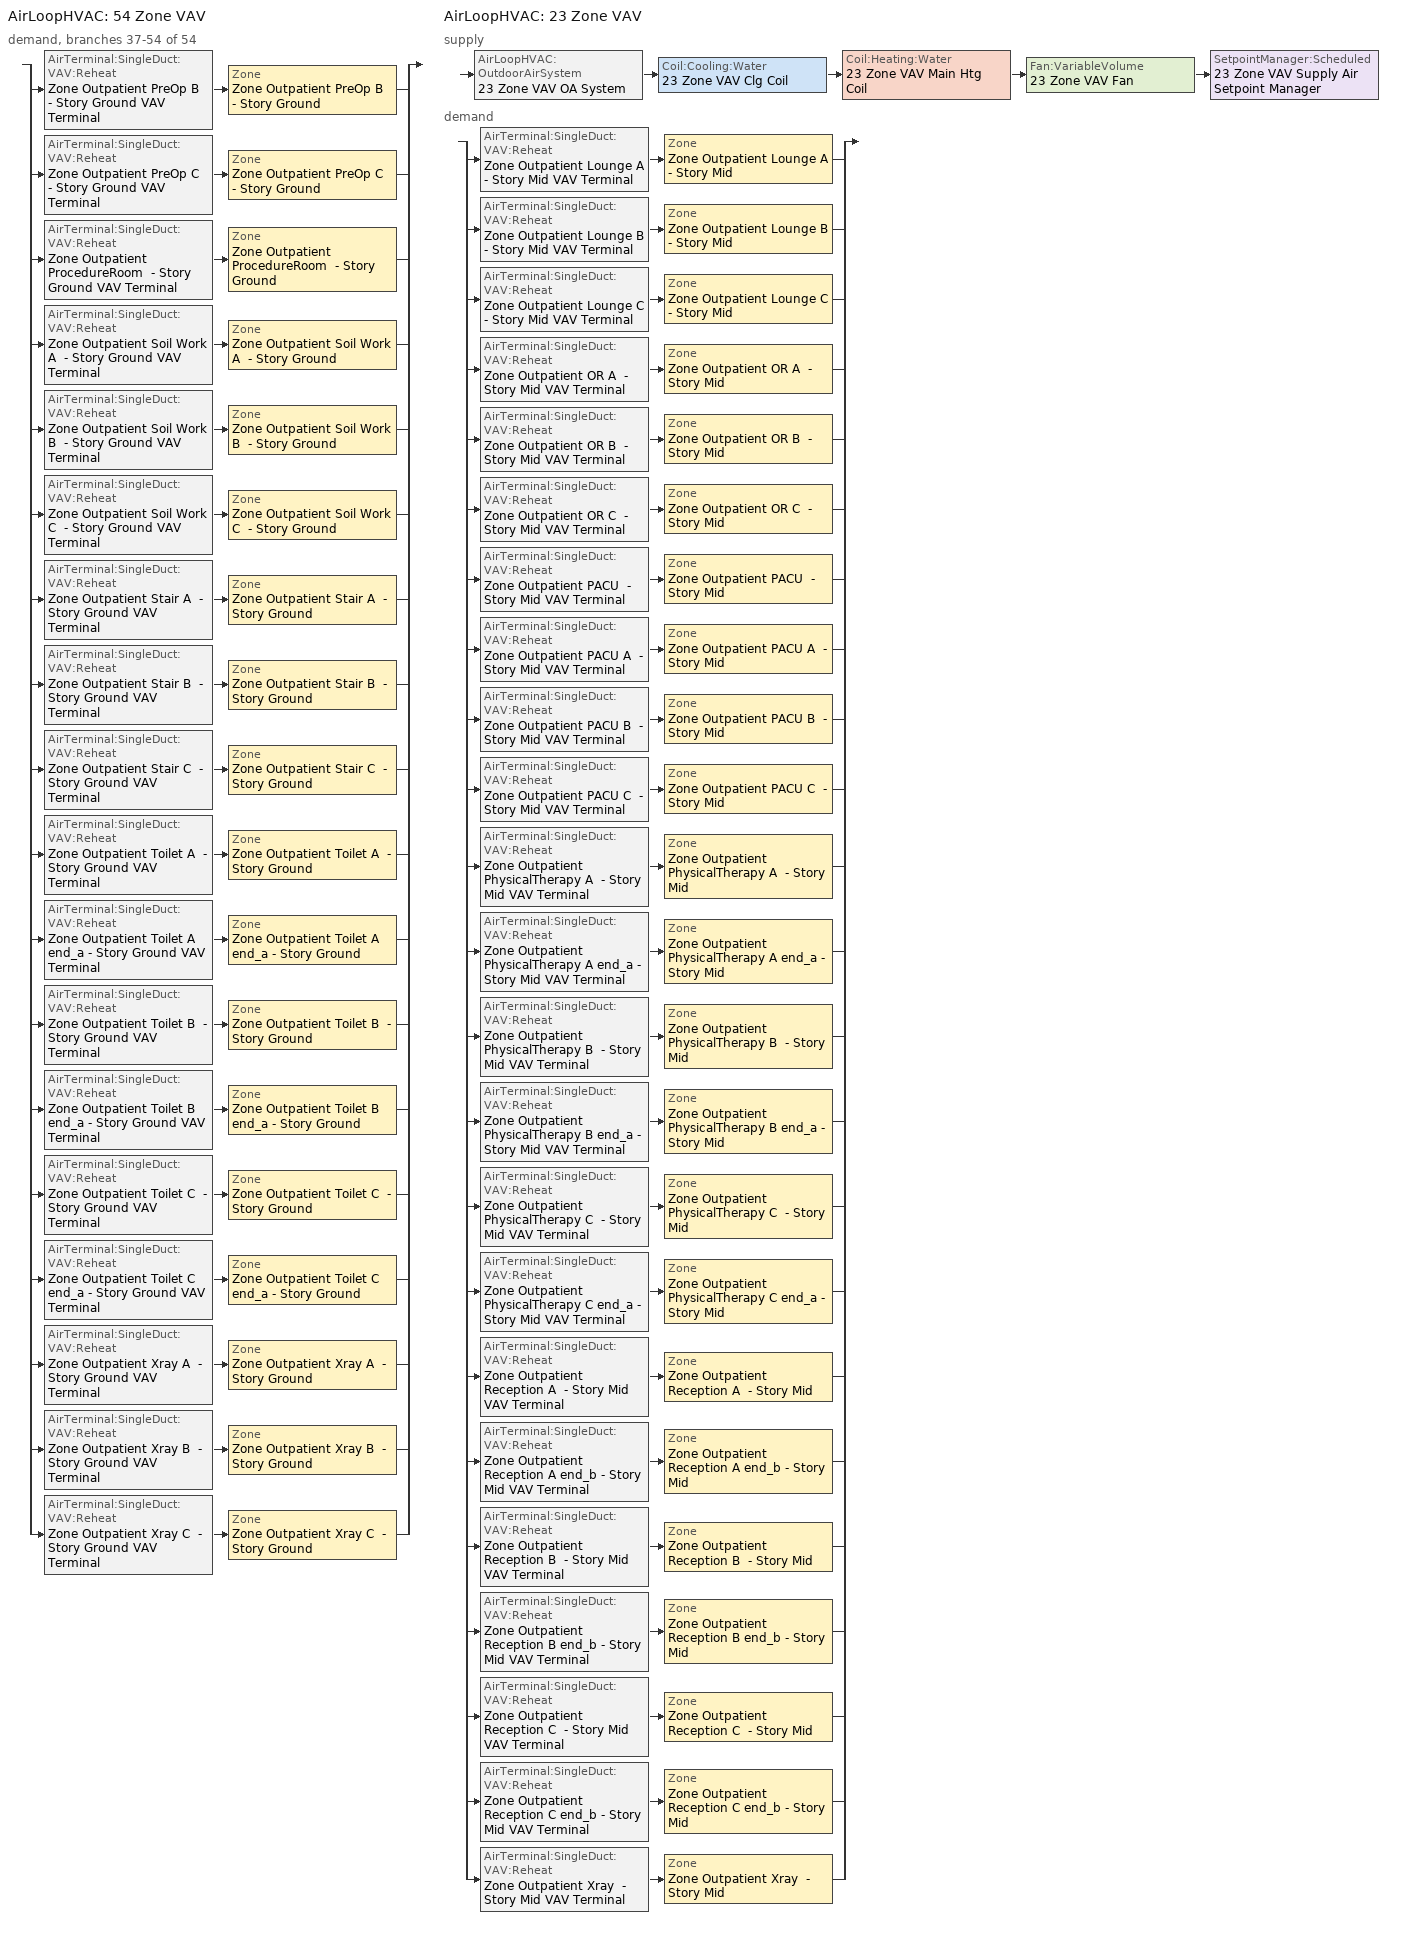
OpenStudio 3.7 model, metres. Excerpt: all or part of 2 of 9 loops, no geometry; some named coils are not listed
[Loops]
AirLoopHVAC '54 Zone VAV'
 demand, branches 37-54 of 54: split
  | AirTerminal:SingleDuct:VAV:Reheat 'Zone Outpatient PreOp B  - Story Ground VAV Terminal' > Zone 'Zone Outpatient PreOp B  - Story Ground'
  | AirTerminal:SingleDuct:VAV:Reheat 'Zone Outpatient PreOp C  - Story Ground VAV Terminal' > Zone 'Zone Outpatient PreOp C  - Story Ground'
  | AirTerminal:SingleDuct:VAV:Reheat 'Zone Outpatient ProcedureRoom  - Story Ground VAV Terminal' > Zone 'Zone Outpatient ProcedureRoom  - Story Ground'
  | AirTerminal:SingleDuct:VAV:Reheat 'Zone Outpatient Soil Work A  - Story Ground VAV Terminal' > Zone 'Zone Outpatient Soil Work A  - Story Ground'
  | AirTerminal:SingleDuct:VAV:Reheat 'Zone Outpatient Soil Work B  - Story Ground VAV Terminal' > Zone 'Zone Outpatient Soil Work B  - Story Ground'
  | AirTerminal:SingleDuct:VAV:Reheat 'Zone Outpatient Soil Work C  - Story Ground VAV Terminal' > Zone 'Zone Outpatient Soil Work C  - Story Ground'
  | AirTerminal:SingleDuct:VAV:Reheat 'Zone Outpatient Stair A  - Story Ground VAV Terminal' > Zone 'Zone Outpatient Stair A  - Story Ground'
  | AirTerminal:SingleDuct:VAV:Reheat 'Zone Outpatient Stair B  - Story Ground VAV Terminal' > Zone 'Zone Outpatient Stair B  - Story Ground'
  | AirTerminal:SingleDuct:VAV:Reheat 'Zone Outpatient Stair C  - Story Ground VAV Terminal' > Zone 'Zone Outpatient Stair C  - Story Ground'
  | AirTerminal:SingleDuct:VAV:Reheat 'Zone Outpatient Toilet A  - Story Ground VAV Terminal' > Zone 'Zone Outpatient Toilet A  - Story Ground'
  | AirTerminal:SingleDuct:VAV:Reheat 'Zone Outpatient Toilet A end_a - Story Ground VAV Terminal' > Zone 'Zone Outpatient Toilet A end_a - Story Ground'
  | AirTerminal:SingleDuct:VAV:Reheat 'Zone Outpatient Toilet B  - Story Ground VAV Terminal' > Zone 'Zone Outpatient Toilet B  - Story Ground'
  | AirTerminal:SingleDuct:VAV:Reheat 'Zone Outpatient Toilet B end_a - Story Ground VAV Terminal' > Zone 'Zone Outpatient Toilet B end_a - Story Ground'
  | AirTerminal:SingleDuct:VAV:Reheat 'Zone Outpatient Toilet C  - Story Ground VAV Terminal' > Zone 'Zone Outpatient Toilet C  - Story Ground'
  | AirTerminal:SingleDuct:VAV:Reheat 'Zone Outpatient Toilet C end_a - Story Ground VAV Terminal' > Zone 'Zone Outpatient Toilet C end_a - Story Ground'
  | AirTerminal:SingleDuct:VAV:Reheat 'Zone Outpatient Xray A  - Story Ground VAV Terminal' > Zone 'Zone Outpatient Xray A  - Story Ground'
  | AirTerminal:SingleDuct:VAV:Reheat 'Zone Outpatient Xray B  - Story Ground VAV Terminal' > Zone 'Zone Outpatient Xray B  - Story Ground'
  | AirTerminal:SingleDuct:VAV:Reheat 'Zone Outpatient Xray C  - Story Ground VAV Terminal' > Zone 'Zone Outpatient Xray C  - Story Ground'
AirLoopHVAC '23 Zone VAV'
 supply: AirLoopHVAC:OutdoorAirSystem '23 Zone VAV OA System' > Coil:Cooling:Water '23 Zone VAV Clg Coil' > Coil:Heating:Water '23 Zone VAV Main Htg Coil' > Fan:VariableVolume '23 Zone VAV Fan' > SetpointManager:Scheduled '23 Zone VAV Supply Air Setpoint Manager'
 demand: split
  | AirTerminal:SingleDuct:VAV:Reheat 'Zone Outpatient Lounge A  - Story Mid VAV Terminal' > Zone 'Zone Outpatient Lounge A  - Story Mid'
  | AirTerminal:SingleDuct:VAV:Reheat 'Zone Outpatient Lounge B  - Story Mid VAV Terminal' > Zone 'Zone Outpatient Lounge B  - Story Mid'
  | AirTerminal:SingleDuct:VAV:Reheat 'Zone Outpatient Lounge C  - Story Mid VAV Terminal' > Zone 'Zone Outpatient Lounge C  - Story Mid'
  | AirTerminal:SingleDuct:VAV:Reheat 'Zone Outpatient OR A  - Story Mid VAV Terminal' > Zone 'Zone Outpatient OR A  - Story Mid'
  | AirTerminal:SingleDuct:VAV:Reheat 'Zone Outpatient OR B  - Story Mid VAV Terminal' > Zone 'Zone Outpatient OR B  - Story Mid'
  | AirTerminal:SingleDuct:VAV:Reheat 'Zone Outpatient OR C  - Story Mid VAV Terminal' > Zone 'Zone Outpatient OR C  - Story Mid'
  | AirTerminal:SingleDuct:VAV:Reheat 'Zone Outpatient PACU  - Story Mid VAV Terminal' > Zone 'Zone Outpatient PACU  - Story Mid'
  | AirTerminal:SingleDuct:VAV:Reheat 'Zone Outpatient PACU A  - Story Mid VAV Terminal' > Zone 'Zone Outpatient PACU A  - Story Mid'
  | AirTerminal:SingleDuct:VAV:Reheat 'Zone Outpatient PACU B  - Story Mid VAV Terminal' > Zone 'Zone Outpatient PACU B  - Story Mid'
  | AirTerminal:SingleDuct:VAV:Reheat 'Zone Outpatient PACU C  - Story Mid VAV Terminal' > Zone 'Zone Outpatient PACU C  - Story Mid'
  | AirTerminal:SingleDuct:VAV:Reheat 'Zone Outpatient PhysicalTherapy A  - Story Mid VAV Terminal' > Zone 'Zone Outpatient PhysicalTherapy A  - Story Mid'
  | AirTerminal:SingleDuct:VAV:Reheat 'Zone Outpatient PhysicalTherapy A end_a - Story Mid VAV Terminal' > Zone 'Zone Outpatient PhysicalTherapy A end_a - Story Mid'
  | AirTerminal:SingleDuct:VAV:Reheat 'Zone Outpatient PhysicalTherapy B  - Story Mid VAV Terminal' > Zone 'Zone Outpatient PhysicalTherapy B  - Story Mid'
  | AirTerminal:SingleDuct:VAV:Reheat 'Zone Outpatient PhysicalTherapy B end_a - Story Mid VAV Terminal' > Zone 'Zone Outpatient PhysicalTherapy B end_a - Story Mid'
  | AirTerminal:SingleDuct:VAV:Reheat 'Zone Outpatient PhysicalTherapy C  - Story Mid VAV Terminal' > Zone 'Zone Outpatient PhysicalTherapy C  - Story Mid'
  | AirTerminal:SingleDuct:VAV:Reheat 'Zone Outpatient PhysicalTherapy C end_a - Story Mid VAV Terminal' > Zone 'Zone Outpatient PhysicalTherapy C end_a - Story Mid'
  | AirTerminal:SingleDuct:VAV:Reheat 'Zone Outpatient Reception A  - Story Mid VAV Terminal' > Zone 'Zone Outpatient Reception A  - Story Mid'
  | AirTerminal:SingleDuct:VAV:Reheat 'Zone Outpatient Reception A end_b - Story Mid VAV Terminal' > Zone 'Zone Outpatient Reception A end_b - Story Mid'
  | AirTerminal:SingleDuct:VAV:Reheat 'Zone Outpatient Reception B  - Story Mid VAV Terminal' > Zone 'Zone Outpatient Reception B  - Story Mid'
  | AirTerminal:SingleDuct:VAV:Reheat 'Zone Outpatient Reception B end_b - Story Mid VAV Terminal' > Zone 'Zone Outpatient Reception B end_b - Story Mid'
  | AirTerminal:SingleDuct:VAV:Reheat 'Zone Outpatient Reception C  - Story Mid VAV Terminal' > Zone 'Zone Outpatient Reception C  - Story Mid'
  | AirTerminal:SingleDuct:VAV:Reheat 'Zone Outpatient Reception C end_b - Story Mid VAV Terminal' > Zone 'Zone Outpatient Reception C end_b - Story Mid'
  | AirTerminal:SingleDuct:VAV:Reheat 'Zone Outpatient Xray  - Story Mid VAV Terminal' > Zone 'Zone Outpatient Xray  - Story Mid'
[SizingPeriod:DesignDay] Daily Dry-Bulb Temperature Range {deltaC}=0; Barometric Pressure {Pa}=100893; Wind Direction {deg}=300; Sky Clearness=0; Rain Indicator=No; Snow Indicator=No; Day of Month=21; Month=1; Day Type=WinterDesignDay; Daylight Saving Time Indicator=No; Humidity Condition Type=Wetbulb; Dry-Bulb Temperature Range Modifier Type=DefaultMultipliers; Solar Model Indicator=ASHRAEClearSky
Name | Maximum Dry-Bulb Temperature {C} | Wind Speed {m/s} | Wetbulb or DewPoint at Maximum Dry-Bulb {C}
Northeast Philadelph Ann Htg 99% Condns DB 1 | -8.4 | 4.6 | -8.4
Northeast Philadelph Ann Htg 99.6% Condns DB 1 | -10.9 | 4.6 | -10.9
Northeast Philadelph Ann Htg Wind 99% Condns WS=>MCDB 1 | 0.8 | 10.5 | 0.8
[Sizing:Zone] Zone Cooling Design Supply Air Temperature Input Method=SupplyAirTemperature; Zone Cooling Design Supply Air Temperature {C}=12.7778; Zone Cooling Design Supply Air Temperature Difference {deltaC}=11.11; Zone Heating Design Supply Air Temperature Input Method=SupplyAirTemperature; Zone Heating Design Supply Air Temperature {C}=40; Zone Heating Design Supply Air Temperature Difference {deltaC}=11.11; Zone Cooling Design Supply Air Humidity Ratio {kg-H2O/kg-air}=0.0085; Zone Heating Design Supply Air Humidity Ratio {kg-H2O/kg-air}=0.008; Cooling Design Air Flow Method=DesignDayWithLimit; Heating Design Air Flow Method=DesignDay; Account for Dedicated Outdoor Air System=No; Dedicated Outdoor Air System Control Strategy=NeutralSupplyAir; Dedicated Outdoor Air Low Setpoint Temperature for Design {C}=autosize; Dedicated Outdoor Air High Setpoint Temperature for Design {C}=autosize; Zone Load Sizing Method=Sensible Load Only No Latent Load; Zone Latent Cooling Design Supply Air Humidity Ratio Input Method=HumidityRatioDifference; Zone Cooling Design Supply Air Humidity Ratio Difference {kgWater/kgDryAir}=0.005; Zone Latent Heating Design Supply Air Humidity Ratio Input Method=HumidityRatioDifference; Zone Humidification Design Supply Air Humidity Ratio Difference {kgWater/kgDryAir}=0.005
Zone Outpatient Toilet A end_a - Story Ground; Zone Outpatient Toilet B end_a - Story Ground; Zone Outpatient Toilet C end_a - Story Ground; Zone Outpatient Toilet A  - Story Ground; Zone Outpatient Toilet B  - Story Ground; Zone Outpatient Toilet C  - Story Ground; Zone Outpatient Xray A  - Story Ground; Zone Outpatient Xray B  - Story Ground; Zone Outpatient Xray C  - Story Ground; Zone Outpatient Soil Work A  - Story Ground; Zone Outpatient Soil Work B  - Story Ground; Zone Outpatient Soil Work C  - Story Ground; Zone Outpatient PreOp B  - Story Ground; Zone Outpatient PreOp C  - Story Ground; Zone Outpatient Stair A  - Story Ground; Zone Outpatient Stair B  - Story Ground; Zone Outpatient Stair C  - Story Ground; Zone Outpatient PhysicalTherapy A end_a - Story Mid; Zone Outpatient PhysicalTherapy B end_a - Story Mid; Zone Outpatient PhysicalTherapy C end_a - Story Mid; Zone Outpatient PhysicalTherapy A  - Story Mid; Zone Outpatient PhysicalTherapy B  - Story Mid; Zone Outpatient PhysicalTherapy C  - Story Mid; Zone Outpatient PACU A  - Story Mid; Zone Outpatient PACU B  - Story Mid; Zone Outpatient PACU C  - Story Mid; Zone Outpatient Lounge A  - Story Mid; Zone Outpatient Lounge B  - Story Mid; Zone Outpatient Lounge C  - Story Mid; Zone Outpatient OR A  - Story Mid; Zone Outpatient OR B  - Story Mid; Zone Outpatient OR C  - Story Mid; Zone Outpatient Reception A  - Story Mid; Zone Outpatient Reception B  - Story Mid; Zone Outpatient Reception C  - Story Mid; Zone Outpatient Reception A end_b - Story Mid; Zone Outpatient Reception B end_b - Story Mid; Zone Outpatient Reception C end_b - Story Mid; Zone Outpatient ProcedureRoom  - Story Ground; Zone Outpatient Xray  - Story Mid; Zone Outpatient PACU  - Story Mid
[Zone equipment]
Zone Outpatient Toilet A end_a - Story Ground: Zone Outpatient Toilet A end_a - Story Ground Exhaust Fan, Zone Outpatient Toilet A end_a - Story Ground VAV Terminal
Zone Outpatient Toilet B end_a - Story Ground: Zone Outpatient Toilet B end_a - Story Ground Exhaust Fan, Zone Outpatient Toilet B end_a - Story Ground VAV Terminal
Zone Outpatient Toilet C end_a - Story Ground: Zone Outpatient Toilet C end_a - Story Ground Exhaust Fan, Zone Outpatient Toilet C end_a - Story Ground VAV Terminal
Zone Outpatient Toilet A  - Story Ground: Zone Outpatient Toilet A  - Story Ground Exhaust Fan, Zone Outpatient Toilet A  - Story Ground VAV Terminal
Zone Outpatient Toilet B  - Story Ground: Zone Outpatient Toilet B  - Story Ground Exhaust Fan, Zone Outpatient Toilet B  - Story Ground VAV Terminal
Zone Outpatient Toilet C  - Story Ground: Zone Outpatient Toilet C  - Story Ground Exhaust Fan, Zone Outpatient Toilet C  - Story Ground VAV Terminal
Zone Outpatient Xray A  - Story Ground: Zone Outpatient Xray A  - Story Ground VAV Terminal
Zone Outpatient Xray B  - Story Ground: Zone Outpatient Xray B  - Story Ground VAV Terminal
Zone Outpatient Xray C  - Story Ground: Zone Outpatient Xray C  - Story Ground VAV Terminal
Zone Outpatient Soil Work A  - Story Ground: Zone Outpatient Soil Work A  - Story Ground Exhaust Fan, Zone Outpatient Soil Work A  - Story Ground VAV Terminal
Zone Outpatient Soil Work B  - Story Ground: Zone Outpatient Soil Work B  - Story Ground Exhaust Fan, Zone Outpatient Soil Work B  - Story Ground VAV Terminal
Zone Outpatient Soil Work C  - Story Ground: Zone Outpatient Soil Work C  - Story Ground Exhaust Fan, Zone Outpatient Soil Work C  - Story Ground VAV Terminal
Zone Outpatient PreOp B  - Story Ground: Zone Outpatient PreOp B  - Story Ground VAV Terminal
Zone Outpatient PreOp C  - Story Ground: Zone Outpatient PreOp C  - Story Ground VAV Terminal
Zone Outpatient Stair A  - Story Ground: Zone Outpatient Stair A  - Story Ground VAV Terminal
Zone Outpatient Stair B  - Story Ground: Zone Outpatient Stair B  - Story Ground VAV Terminal
Zone Outpatient Stair C  - Story Ground: Zone Outpatient Stair C  - Story Ground VAV Terminal
Zone Outpatient PhysicalTherapy A end_a - Story Mid: Zone Outpatient PhysicalTherapy A end_a - Story Mid VAV Terminal
Zone Outpatient PhysicalTherapy B end_a - Story Mid: Zone Outpatient PhysicalTherapy B end_a - Story Mid VAV Terminal
Zone Outpatient PhysicalTherapy C end_a - Story Mid: Zone Outpatient PhysicalTherapy C end_a - Story Mid VAV Terminal
Zone Outpatient PhysicalTherapy A  - Story Mid: Zone Outpatient PhysicalTherapy A  - Story Mid VAV Terminal
Zone Outpatient PhysicalTherapy B  - Story Mid: Zone Outpatient PhysicalTherapy B  - Story Mid VAV Terminal
Zone Outpatient PhysicalTherapy C  - Story Mid: Zone Outpatient PhysicalTherapy C  - Story Mid VAV Terminal
Zone Outpatient PACU A  - Story Mid: Zone Outpatient PACU A  - Story Mid VAV Terminal
Zone Outpatient PACU B  - Story Mid: Zone Outpatient PACU B  - Story Mid VAV Terminal
Zone Outpatient PACU C  - Story Mid: Zone Outpatient PACU C  - Story Mid VAV Terminal
Zone Outpatient Lounge A  - Story Mid: Zone Outpatient Lounge A  - Story Mid VAV Terminal
Zone Outpatient Lounge B  - Story Mid: Zone Outpatient Lounge B  - Story Mid VAV Terminal
Zone Outpatient Lounge C  - Story Mid: Zone Outpatient Lounge C  - Story Mid VAV Terminal
Zone Outpatient OR A  - Story Mid: Zone Outpatient OR A  - Story Mid VAV Terminal
Zone Outpatient OR B  - Story Mid: Zone Outpatient OR B  - Story Mid VAV Terminal
Zone Outpatient OR C  - Story Mid: Zone Outpatient OR C  - Story Mid VAV Terminal
Zone Outpatient Reception A  - Story Mid: Zone Outpatient Reception A  - Story Mid VAV Terminal
Zone Outpatient Reception B  - Story Mid: Zone Outpatient Reception B  - Story Mid VAV Terminal
Zone Outpatient Reception C  - Story Mid: Zone Outpatient Reception C  - Story Mid VAV Terminal
Zone Outpatient Reception A end_b - Story Mid: Zone Outpatient Reception A end_b - Story Mid VAV Terminal
Zone Outpatient Reception B end_b - Story Mid: Zone Outpatient Reception B end_b - Story Mid VAV Terminal
Zone Outpatient Reception C end_b - Story Mid: Zone Outpatient Reception C end_b - Story Mid VAV Terminal
Zone Outpatient ProcedureRoom  - Story Ground: Zone Outpatient ProcedureRoom  - Story Ground VAV Terminal
Zone Outpatient Xray  - Story Mid: Zone Outpatient Xray  - Story Mid VAV Terminal
Zone Outpatient PACU  - Story Mid: Zone Outpatient PACU  - Story Mid VAV Terminal
[Fan:ZoneExhaust] Availability Schedule=OutPatientHealthCare Hours_of_operation; Fan Total Efficiency=0.0660786; Pressure Rise {Pa}=124.544; Flow Fraction Schedule=OutPatientHealthCare Hours_of_operation; System Availability Manager Coupling Mode=Decoupled
Name | Maximum Flow Rate {m3/s}
Zone Outpatient Soil Work A  - Story Ground Exhaust Fan; Zone Outpatient Soil Work C  - Story Ground Exhaust Fan | 0.127109
Zone Outpatient Soil Work B  - Story Ground Exhaust Fan | 0.312223
Zone Outpatient Toilet A  - Story Ground Exhaust Fan; Zone Outpatient Toilet C  - Story Ground Exhaust Fan | 0.101792
Zone Outpatient Toilet A end_a - Story Ground Exhaust Fan; Zone Outpatient Toilet C end_a - Story Ground Exhaust Fan | 0.17698
Zone Outpatient Toilet B  - Story Ground Exhaust Fan | 0.250037
Zone Outpatient Toilet B end_a - Story Ground Exhaust Fan | 0.434725
[SetpointManager:Scheduled]
23 Zone VAV Supply Air Setpoint Manager: Control Variable=Temperature; Schedule=Supply Air Temp - 55.0F; Setpoint Node or NodeList=23 Zone VAV Supply Outlet Node
[AirLoopHVAC]
23 Zone VAV: Availability Schedule=23 Zone VAV Occ Sch; Design Supply Air Flow Rate {m3/s}=13.8862; Design Return Air Flow Fraction of Supply Air Flow=1
[Sizing:System]
23 Zone VAV: Type of Load to Size On=Sensible; Design Outdoor Air Flow Rate {m3/s}=13.8862; Central Heating Maximum System Air Flow Ratio=0.3; Preheat Design Temperature {C}=7.22222; Preheat Design Humidity Ratio {kg-H2O/kg-Air}=0.008; Precool Design Temperature {C}=12.7778; Precool Design Humidity Ratio {kg-H2O/kg-Air}=0.008; Central Cooling Design Supply Air Temperature {C}=12.7778; Central Heating Design Supply Air Temperature {C}=12.7778; Sizing Option=Coincident; 100% Outdoor Air in Cooling=No; 100% Outdoor Air in Heating=No; Central Cooling Design Supply Air Humidity Ratio {kg-H2O/kg-Air}=0.0085; Central Heating Design Supply Air Humidity Ratio {kg-H2O/kg-Air}=0.008; Cooling Design Air Flow Method=DesignDay; Heating Design Air Flow Method=DesignDay; System Outdoor Air Method=ZoneSum; Zone Maximum Outdoor Air Fraction=1; Cooling Supply Air Flow Rate Per Floor Area {m3/s-m2}=0.00996765; Cooling Fraction of Autosized Cooling Supply Air Flow Rate=1; Cooling Supply Air Flow Rate Per Unit Cooling Capacity {m3/s-W}=3.94755e-05; Heating Supply Air Flow Rate Per Floor Area {m3/s-m2}=0.00996765; Heating Fraction of Autosized Heating Supply Air Flow Rate=1; Heating Fraction of Autosized Cooling Supply Air Flow Rate=1; Heating Supply Air Flow Rate Per Unit Heating Capacity {m3/s-W}=3.15882e-05; Cooling Design Capacity Method=CoolingDesignCapacity; Cooling Design Capacity {W}=254040; Cooling Design Capacity Per Floor Area {W/m2}=234.7; Fraction of Autosized Cooling Design Capacity=1; Heating Design Capacity Method=HeatingDesignCapacity; Heating Design Capacity {W}=112342; Heating Design Capacity Per Floor Area {W/m2}=157; Fraction of Autosized Heating Design Capacity=1; Central Cooling Capacity Control Method=OnOff; Occupant Diversity=1
[Fan:VariableVolume]
23 Zone VAV Fan: Availability Schedule=Always On Discrete; Fan Total Efficiency=0.6045; Pressure Rise {Pa}=1389.92; Maximum Flow Rate {m3/s}=13.8862; Fan Power Minimum Flow Rate Input Method=Fraction; Fan Power Minimum Flow Fraction=0.25; Fan Power Minimum Air Flow Rate {m3/s}=0; Motor Efficiency=0.93; Motor In Airstream Fraction=1; Fan Power Coefficient 1=0.04076; Fan Power Coefficient 2=0.0881; Fan Power Coefficient 3=-0.0729; Fan Power Coefficient 4=0.9437; Fan Power Coefficient 5=0
[Controller:OutdoorAir]
23 Zone VAV OA Controller: Minimum Outdoor Air Flow Rate {m3/s}=6.48549; Maximum Outdoor Air Flow Rate {m3/s}=13.8862; Economizer Control Type=NoEconomizer; Economizer Control Action Type=ModulateFlow; Economizer Maximum Limit Dry-Bulb Temperature {C}=12.7778; Economizer Maximum Limit Enthalpy {J/kg}=64000; Lockout Type=LockoutWithHeating; Minimum Limit Type=FixedMinimum; Minimum Outdoor Air Schedule=23 Zone VAV_night_novent_schedule; Controller Mechanical Ventilation=23 Zone VAV Vent Controller; High Humidity Control=No; Heat Recovery Bypass Control Type=BypassWhenWithinEconomizerLimits; Economizer Operation Staging=InterlockedWithMechanicalCooling
[Controller:MechanicalVentilation]
23 Zone VAV Vent Controller: Availability Schedule=Always On Discrete; System Outdoor Air Method=ZoneSum
[AirLoopHVAC:OutdoorAirSystem]
23 Zone VAV OA System: Controller=23 Zone VAV OA Controller
[AirTerminal:SingleDuct:VAV:Reheat] Availability Schedule=Always On Discrete; Zone Minimum Air Flow Input Method=Constant; Minimum Hot Water or Steam Flow Rate {m3/s}=0; Convergence Tolerance=0.001; Damper Heating Action=Normal; Maximum Flow per Zone Floor Area During Reheat {m3/s-m2}=AutoSize; Maximum Flow Fraction During Reheat=AutoSize; Maximum Reheat Air Temperature {C}=40; Control For Outdoor Air=No
Name | Maximum Air Flow Rate {m3/s} | Constant Minimum Air Flow Fraction | Fixed Minimum Air Flow Rate {m3/s} | Reheat Coil | Maximum Hot Water or Steam Flow Rate {m3/s}
Zone Outpatient PreOp B  - Story Ground VAV Terminal | 0.377018 | 0.540254 | 0.203686 | Zone Outpatient PreOp B  - Story Ground Reheat Coil | 4.53383e-05
Zone Outpatient PreOp C  - Story Ground VAV Terminal | 0.165866 | 0.540254 | 0.0896098 | Zone Outpatient PreOp C  - Story Ground Reheat Coil | 2.1377e-05
Zone Outpatient ProcedureRoom  - Story Ground VAV Terminal | 0.399259 | 0.540254 | 0.215702 | Zone Outpatient ProcedureRoom  - Story Ground Reheat Coil | 4.8013e-05
Zone Outpatient Soil Work A  - Story Ground VAV Terminal | 0.133316 | 0.540254 | 0.0720248 | Zone Outpatient Soil Work A  - Story Ground Reheat Coil | 1.71288e-05
Zone Outpatient Soil Work B  - Story Ground VAV Terminal | 0.289107 | 0.540254 | 0.156191 | Zone Outpatient Soil Work B  - Story Ground Reheat Coil | 3.47666e-05
Zone Outpatient Soil Work C  - Story Ground VAV Terminal | 0.125783 | 0.540254 | 0.0679549 | Zone Outpatient Soil Work C  - Story Ground Reheat Coil | 1.61869e-05
Zone Outpatient Stair A  - Story Ground VAV Terminal | 0.100142 | 0.540254 | 0.0541024 | Zone Outpatient Stair A  - Story Ground Reheat Coil | 3.27333e-05
Zone Outpatient Stair B  - Story Ground VAV Terminal | 0.179294 | 0.540254 | 0.0968646 | Zone Outpatient Stair B  - Story Ground Reheat Coil | 2.15611e-05
Zone Outpatient Stair C  - Story Ground VAV Terminal | 0.0862985 | 0.540254 | 0.0466231 | Zone Outpatient Stair C  - Story Ground Reheat Coil | 3.11118e-05
Zone Outpatient Toilet A  - Story Ground VAV Terminal | 0.0499092 | 0.540254 | 0.0269637 | Zone Outpatient Toilet A  - Story Ground Reheat Coil | 1.78968e-05
Zone Outpatient Toilet A end_a - Story Ground VAV Terminal | 0.0761376 | 0.540254 | 0.0411336 | Zone Outpatient Toilet A end_a - Story Ground Reheat Coil | 5.59284e-05
Zone Outpatient Toilet B  - Story Ground VAV Terminal | 0.0867535 | 0.540254 | 0.046869 | Zone Outpatient Toilet B  - Story Ground Reheat Coil | 1.04326e-05
Zone Outpatient Toilet B end_a - Story Ground VAV Terminal | 0.117371 | 0.540254 | 0.06341 | Zone Outpatient Toilet B end_a - Story Ground Reheat Coil | 7.96982e-05
Zone Outpatient Toilet C  - Story Ground VAV Terminal | 0.0417508 | 0.540254 | 0.022556 | Zone Outpatient Toilet C  - Story Ground Reheat Coil | 1.7111e-05
Zone Outpatient Toilet C end_a - Story Ground VAV Terminal | 0.0761733 | 0.540254 | 0.0411529 | Zone Outpatient Toilet C end_a - Story Ground Reheat Coil | 5.59545e-05
Zone Outpatient Xray A  - Story Ground VAV Terminal | 0.101456 | 0.540254 | 0.0548119 | Zone Outpatient Xray A  - Story Ground Reheat Coil | 1.22006e-05
Zone Outpatient Xray B  - Story Ground VAV Terminal | 0.229349 | 0.540254 | 0.123907 | Zone Outpatient Xray B  - Story Ground Reheat Coil | 2.75804e-05
Zone Outpatient Xray C  - Story Ground VAV Terminal | 0.0983634 | 0.540254 | 0.0531412 | Zone Outpatient Xray C  - Story Ground Reheat Coil | 1.18287e-05
Zone Outpatient Lounge A  - Story Mid VAV Terminal | 0.385946 | 0.489388 | 0.188878 | Zone Outpatient Lounge A  - Story Mid Reheat Coil | 4.4596e-05
Zone Outpatient Lounge B  - Story Mid VAV Terminal | 0.819503 | 0.489388 | 0.401055 | Zone Outpatient Lounge B  - Story Mid Reheat Coil | 8.92708e-05
Zone Outpatient Lounge C  - Story Mid VAV Terminal | 0.387507 | 0.489388 | 0.189641 | Zone Outpatient Lounge C  - Story Mid Reheat Coil | 4.47609e-05
Zone Outpatient OR A  - Story Mid VAV Terminal | 1.61364 | 0.489388 | 0.789696 | Zone Outpatient OR A  - Story Mid Reheat Coil | 0.000127753
Zone Outpatient OR B  - Story Mid VAV Terminal | 3.60195 | 0.489388 | 1.76275 | Zone Outpatient OR B  - Story Mid Reheat Coil | 0.000260358
Zone Outpatient OR C  - Story Mid VAV Terminal | 1.62101 | 0.489388 | 0.793304 | Zone Outpatient OR C  - Story Mid Reheat Coil | 0.000128335
Zone Outpatient PACU  - Story Mid VAV Terminal | 0.45303 | 0.489388 | 0.221708 | Zone Outpatient PACU  - Story Mid Reheat Coil | 4.93499e-05
Zone Outpatient PACU A  - Story Mid VAV Terminal | 0.255472 | 0.489388 | 0.125025 | Zone Outpatient PACU A  - Story Mid Reheat Coil | 2.93388e-05
Zone Outpatient PACU B  - Story Mid VAV Terminal | 0.557547 | 0.489388 | 0.272857 | Zone Outpatient PACU B  - Story Mid Reheat Coil | 6.07352e-05
Zone Outpatient PACU C  - Story Mid VAV Terminal | 0.257237 | 0.489388 | 0.125889 | Zone Outpatient PACU C  - Story Mid Reheat Coil | 2.95325e-05
Zone Outpatient PhysicalTherapy A  - Story Mid VAV Terminal | 0.379615 | 0.489388 | 0.185779 | Zone Outpatient PhysicalTherapy A  - Story Mid Reheat Coil | 5.54566e-05
Zone Outpatient PhysicalTherapy A end_a - Story Mid VAV Terminal | 0.175092 | 0.489388 | 0.0856879 | Zone Outpatient PhysicalTherapy A end_a - Story Mid Reheat Coil | 4.78092e-05
Zone Outpatient PhysicalTherapy B  - Story Mid VAV Terminal | 0.807092 | 0.489388 | 0.394981 | Zone Outpatient PhysicalTherapy B  - Story Mid Reheat Coil | 8.79188e-05
Zone Outpatient PhysicalTherapy B end_a - Story Mid VAV Terminal | 0.380462 | 0.489388 | 0.186194 | Zone Outpatient PhysicalTherapy B end_a - Story Mid Reheat Coil | 6.33948e-05
Zone Outpatient PhysicalTherapy C  - Story Mid VAV Terminal | 0.381885 | 0.489388 | 0.18689 | Zone Outpatient PhysicalTherapy C  - Story Mid Reheat Coil | 5.56346e-05
Zone Outpatient PhysicalTherapy C end_a - Story Mid VAV Terminal | 0.177159 | 0.489388 | 0.0866994 | Zone Outpatient PhysicalTherapy C end_a - Story Mid Reheat Coil | 4.80218e-05
Zone Outpatient Reception A  - Story Mid VAV Terminal | 0.253116 | 0.489388 | 0.123872 | Zone Outpatient Reception A  - Story Mid Reheat Coil | 5.44817e-05
Zone Outpatient Reception A end_b - Story Mid VAV Terminal | 0.15199 | 0.489388 | 0.0743821 | Zone Outpatient Reception A end_b - Story Mid Reheat Coil | 4.97825e-05
Zone Outpatient Reception B  - Story Mid VAV Terminal | 0.517593 | 0.489388 | 0.253304 | Zone Outpatient Reception B  - Story Mid Reheat Coil | 5.63829e-05
Zone Outpatient Reception B end_b - Story Mid VAV Terminal | 0.321667 | 0.489388 | 0.15742 | Zone Outpatient Reception B end_b - Story Mid Reheat Coil | 7.19856e-05
Zone Outpatient Reception C  - Story Mid VAV Terminal | 0.254352 | 0.489388 | 0.124477 | Zone Outpatient Reception C  - Story Mid Reheat Coil | 5.45855e-05
Zone Outpatient Reception C end_b - Story Mid VAV Terminal | 0.152101 | 0.489388 | 0.0744363 | Zone Outpatient Reception C end_b - Story Mid Reheat Coil | 4.97858e-05
Zone Outpatient Xray  - Story Mid VAV Terminal | 1.82355 | 0.489388 | 0.892424 | Zone Outpatient Xray  - Story Mid Reheat Coil | 0.000198644
[EnergyManagementSystem:Program]
SYS23ZoneVAVOptimumStartProg0: IF DaylightSavings==0 && DayOfWeek>1 && Hour==5 && OAT_2<23.9 && OAT_2>1.7; SET SYS23ZoneVAVClgSch0 = 29.4; SET SYS23ZoneVAVHtgSch0 = 15.6; ELSEIF DaylightSavings==0 && DayOfWeek==1 && Hour==7 && OAT_2<23.9 && OAT_2>1.7; SET SYS23ZoneVAVClgSch0 = 29.4; SET SYS23ZoneVAVHtgSch0 = 15.6; ELSEIF DaylightSavings==1 && DayOfWeek>1 && Hour==4 && OAT_2<23.9 && OAT_2>1.7; SET SYS23ZoneVAVClgSch0 = 29.4; SET SYS23ZoneVAVHtgSch0 = 15.6; ELSEIF DaylightSavings==1 && DayOfWeek==1 && Hour==6 && OAT_2<23.9 && OAT_2>1.7; SET SYS23ZoneVAVClgSch0 = 29.4; SET SYS23ZoneVAVHtgSch0 = 15.6; ELSE; SET SYS23ZoneVAVClgSch0 = NULL; SET SYS23ZoneVAVHtgSch0 = NULL; ENDIF
SYS23ZoneVAVOptimumStartProg1: IF DaylightSavings==0 && DayOfWeek>1 && Hour==5 && OAT_2<23.9 && OAT_2>1.7; SET SYS23ZoneVAVClgSch1 = 29.4; SET SYS23ZoneVAVHtgSch1 = 15.6; ELSEIF DaylightSavings==0 && DayOfWeek==1 && Hour==7 && OAT_2<23.9 && OAT_2>1.7; SET SYS23ZoneVAVClgSch1 = 29.4; SET SYS23ZoneVAVHtgSch1 = 15.6; ELSEIF DaylightSavings==1 && DayOfWeek>1 && Hour==4 && OAT_2<23.9 && OAT_2>1.7; SET SYS23ZoneVAVClgSch1 = 29.4; SET SYS23ZoneVAVHtgSch1 = 15.6; ELSEIF DaylightSavings==1 && DayOfWeek==1 && Hour==6 && OAT_2<23.9 && OAT_2>1.7; SET SYS23ZoneVAVClgSch1 = 29.4; SET SYS23ZoneVAVHtgSch1 = 15.6; ELSE; SET SYS23ZoneVAVClgSch1 = NULL; SET SYS23ZoneVAVHtgSch1 = NULL; ENDIF
SYS54ZoneVAVOptimumStartProg0: IF DaylightSavings==0 && DayOfWeek>1 && Hour==5 && OAT_3<23.9 && OAT_3>1.7; SET SYS54ZoneVAVClgSch0 = 29.4; SET SYS54ZoneVAVHtgSch0 = 15.6; ELSEIF DaylightSavings==0 && DayOfWeek==1 && Hour==7 && OAT_3<23.9 && OAT_3>1.7; SET SYS54ZoneVAVClgSch0 = 29.4; SET SYS54ZoneVAVHtgSch0 = 15.6; ELSEIF DaylightSavings==1 && DayOfWeek>1 && Hour==4 && OAT_3<23.9 && OAT_3>1.7; SET SYS54ZoneVAVClgSch0 = 29.4; SET SYS54ZoneVAVHtgSch0 = 15.6; ELSEIF DaylightSavings==1 && DayOfWeek==1 && Hour==6 && OAT_3<23.9 && OAT_3>1.7; SET SYS54ZoneVAVClgSch0 = 29.4; SET SYS54ZoneVAVHtgSch0 = 15.6; ELSE; SET SYS54ZoneVAVClgSch0 = NULL; SET SYS54ZoneVAVHtgSch0 = NULL; ENDIF
[EnergyManagementSystem:ProgramCallingManager]
SYS12ZoneVAVOptimumStartCallingManager0: BeginTimestepBeforePredictor; SYS12ZoneVAVOptimumStartProg0
SYS13ZoneVAVOptimumStartCallingManager0: BeginTimestepBeforePredictor; SYS13ZoneVAVOptimumStartProg0
SYS23ZoneVAVOptimumStartCallingManager0: BeginTimestepBeforePredictor; SYS23ZoneVAVOptimumStartProg0
SYS23ZoneVAVOptimumStartCallingManager1: BeginTimestepBeforePredictor; SYS23ZoneVAVOptimumStartProg1
SYS54ZoneVAVOptimumStartCallingManager0: BeginTimestepBeforePredictor; SYS54ZoneVAVOptimumStartProg0
[Schedule:Ruleset]
Name | Default Day Schedule | Summer Design Day Schedule | Winter Design Day Schedule
OutPatientHealthCare Hours_of_operation | OutPatientHealthCare Hours_of_operation Default | OutPatientHealthCare Hours_of_operation Summer Design Day | OutPatientHealthCare Hours_of_operation Winter Design Day
Supply Air Temp - 55.0F | Supply Air Temp - 55.0F Default
23 Zone VAV Occ Sch | 23 Zone VAV Occ Sch Default | 23 Zone VAV Occ Sch Summer Design Day | 23 Zone VAV Occ Sch Winter Design Day
23 Zone VAV_night_novent_schedule | 23 Zone VAV Occ Sch Default 2 | 23 Zone VAV Occ Sch Summer Design Day 2 | 23 Zone VAV Occ Sch Winter Design Day 2
[Schedule:Day]
OutPatientHealthCare Hours_of_operation Default; autogen OutPatientHealthCare Hours_of_operation 0_day_sch; autogen OutPatientHealthCare Hours_of_operation 1_day_sch: Yes, 24, 0, 1
OutPatientHealthCare Hours_of_operation Winter Design Day; OutPatientHealthCare Hours_of_operation Summer Design Day; 23 Zone VAV Occ Sch Winter Design Day; 23 Zone VAV Occ Sch Summer Design Day; 23 Zone VAV Occ Sch Summer Design Day 2; 23 Zone VAV Occ Sch Winter Design Day 2: 24, 0, 1
Supply Air Temp - 55.0F Default; autogen Supply Air Temp - 55.0F 0_day_sch; autogen Supply Air Temp - 55.0F 1_day_sch: Yes, 24, 0, 12.7778
23 Zone VAV Occ Sch Default; 23 Zone VAV Occ Sch Default 2: 5, 15, 0, 18, 45, 1, 24, 0, 0
23 Zone VAV Occ Sch Saturday; 23 Zone VAV Occ Sch Saturday 2: 10, 45, 0, 17, 0, 1, 24, 0, 0
23 Zone VAV Occ Sch Sunday; 23 Zone VAV Occ Sch Sunday 2: 24, 0, 0
[Schedule:Rule]
Name | Schedule Ruleset | Rule Order | Day Schedule | Apply Sunday | Apply Monday | Apply Tuesday | Apply Wednesday | Apply Thursday | Apply Friday | Apply Saturday | Date Specification Type | Specific Month 1 | Specific Day 1 | Specific Month 2 | Specific Day 2 | Specific Month 3 | Specific Day 3 | Specific Month 4 | Specific Day 4 | Specific Month 5 | Specific Day 5 | Specific Month 6 | Specific Day 6 | Specific Month 7 | Specific Day 7 | Specific Month 8 | Specific Day 8 | Specific Month 9 | Specific Day 9 | Specific Month 10 | Specific Day 10 | Specific Month 11 | Specific Day 11 | Specific Month 12 | Specific Day 12 | Specific Month 13 | Specific Day 13 | Specific Month 14 | Specific Day 14 | Specific Month 15 | Specific Day 15 | Specific Month 16 | Specific Day 16 | Specific Month 17 | Specific Day 17 | Specific Month 18 | Specific Day 18 | Specific Month 19 | Specific Day 19 | Specific Month 20 | Specific Day 20 | Specific Month 21 | Specific Day 21 | Specific Month 22 | Specific Day 22 | Specific Month 23 | Specific Day 23 | Specific Month 24 | Specific Day 24 | Specific Month 25 | Specific Day 25 | Specific Month 26 | Specific Day 26 | Specific Month 27 | Specific Day 27 | Specific Month 28 | Specific Day 28 | Specific Month 29 | Specific Day 29 | Specific Month 30 | Specific Day 30 | Specific Month 31 | Specific Day 31 | Specific Month 32 | Specific Day 32 | Specific Month 33 | Specific Day 33 | Specific Month 34 | Specific Day 34 | Specific Month 35 | Specific Day 35 | Specific Month 36 | Specific Day 36 | Specific Month 37 | Specific Day 37 | Specific Month 38 | Specific Day 38 | Specific Month 39 | Specific Day 39 | Specific Month 40 | Specific Day 40 | Specific Month 41 | Specific Day 41 | Specific Month 42 | Specific Day 42 | Specific Month 43 | Specific Day 43 | Specific Month 44 | Specific Day 44 | Specific Month 45 | Specific Day 45 | Specific Month 46 | Specific Day 46 | Specific Month 47 | Specific Day 47 | Specific Month 48 | Specific Day 48 | Specific Month 49 | Specific Day 49 | Specific Month 50 | Specific Day 50 | Specific Month 51 | Specific Day 51 | Specific Month 52 | Specific Day 52 | Start Month | Start Day | End Month | End Day
autogen OutPatientHealthCare Hours_of_operation 0 | OutPatientHealthCare Hours_of_operation | 0 | autogen OutPatientHealthCare Hours_of_operation 0_day_sch | Yes | Yes | Yes | Yes | Yes | Yes | Yes | SpecificDates | 1 | 6 | 1 | 13 | 1 | 20 | 1 | 27 | 2 | 3 | 2 | 10 | 2 | 17 | 2 | 24 | 3 | 3 | 3 | 10 | 3 | 17 | 3 | 24 | 3 | 31 | 4 | 7 | 4 | 14 | 4 | 21 | 4 | 28 | 5 | 5 | 5 | 12 | 5 | 19 | 5 | 26 | 6 | 2 | 6 | 9 | 6 | 16 | 6 | 23 | 6 | 30 | 7 | 7 | 7 | 14 | 7 | 21 | 7 | 28 | 8 | 4 | 8 | 11 | 8 | 18 | 8 | 25 | 9 | 1 | 9 | 8 | 9 | 15 | 9 | 22 | 9 | 29 | 10 | 6 | 10 | 13 | 10 | 20 | 10 | 27 | 11 | 3 | 11 | 10 | 11 | 17 | 11 | 24 | 12 | 1 | 12 | 8 | 12 | 15 | 12 | 22 | 12 | 29
autogen OutPatientHealthCare Hours_of_operation 1 | OutPatientHealthCare Hours_of_operation | 1 | autogen OutPatientHealthCare Hours_of_operation 1_day_sch | Yes | Yes | Yes | Yes | Yes | Yes | Yes | SpecificDates | 1 | 7 | 1 | 14 | 1 | 21 | 1 | 28 | 2 | 4 | 2 | 11 | 2 | 18 | 2 | 25 | 3 | 4 | 3 | 11 | 3 | 18 | 3 | 25 | 4 | 1 | 4 | 8 | 4 | 15 | 4 | 22 | 4 | 29 | 5 | 6 | 5 | 13 | 5 | 20 | 5 | 27 | 6 | 3 | 6 | 10 | 6 | 17 | 6 | 24 | 7 | 1 | 7 | 8 | 7 | 15 | 7 | 22 | 7 | 29 | 8 | 5 | 8 | 12 | 8 | 19 | 8 | 26 | 9 | 2 | 9 | 9 | 9 | 16 | 9 | 23 | 9 | 30 | 10 | 7 | 10 | 14 | 10 | 21 | 10 | 28 | 11 | 4 | 11 | 11 | 11 | 18 | 11 | 25 | 12 | 2 | 12 | 9 | 12 | 16 | 12 | 23 | 12 | 30
autogen Supply Air Temp - 55.0F 0 | Supply Air Temp - 55.0F | 0 | autogen Supply Air Temp - 55.0F 0_day_sch | Yes | Yes | Yes | Yes | Yes | Yes | Yes | SpecificDates | 1 | 6 | 1 | 13 | 1 | 20 | 1 | 27 | 2 | 3 | 2 | 10 | 2 | 17 | 2 | 24 | 3 | 3 | 3 | 10 | 3 | 17 | 3 | 24 | 3 | 31 | 4 | 7 | 4 | 14 | 4 | 21 | 4 | 28 | 5 | 5 | 5 | 12 | 5 | 19 | 5 | 26 | 6 | 2 | 6 | 9 | 6 | 16 | 6 | 23 | 6 | 30 | 7 | 7 | 7 | 14 | 7 | 21 | 7 | 28 | 8 | 4 | 8 | 11 | 8 | 18 | 8 | 25 | 9 | 1 | 9 | 8 | 9 | 15 | 9 | 22 | 9 | 29 | 10 | 6 | 10 | 13 | 10 | 20 | 10 | 27 | 11 | 3 | 11 | 10 | 11 | 17 | 11 | 24 | 12 | 1 | 12 | 8 | 12 | 15 | 12 | 22 | 12 | 29
autogen Supply Air Temp - 55.0F 1 | Supply Air Temp - 55.0F | 1 | autogen Supply Air Temp - 55.0F 1_day_sch | Yes | Yes | Yes | Yes | Yes | Yes | Yes | SpecificDates | 1 | 7 | 1 | 14 | 1 | 21 | 1 | 28 | 2 | 4 | 2 | 11 | 2 | 18 | 2 | 25 | 3 | 4 | 3 | 11 | 3 | 18 | 3 | 25 | 4 | 1 | 4 | 8 | 4 | 15 | 4 | 22 | 4 | 29 | 5 | 6 | 5 | 13 | 5 | 20 | 5 | 27 | 6 | 3 | 6 | 10 | 6 | 17 | 6 | 24 | 7 | 1 | 7 | 8 | 7 | 15 | 7 | 22 | 7 | 29 | 8 | 5 | 8 | 12 | 8 | 19 | 8 | 26 | 9 | 2 | 9 | 9 | 9 | 16 | 9 | 23 | 9 | 30 | 10 | 7 | 10 | 14 | 10 | 21 | 10 | 28 | 11 | 4 | 11 | 11 | 11 | 18 | 11 | 25 | 12 | 2 | 12 | 9 | 12 | 16 | 12 | 23 | 12 | 30
23 Zone VAV Occ Sch Saturday Rule | 23 Zone VAV Occ Sch | 1 | 23 Zone VAV Occ Sch Saturday |  |  |  |  |  |  | Yes | DateRange |  |  |  |  |  |  |  |  |  |  |  |  |  |  |  |  |  |  |  |  |  |  |  |  |  |  |  |  |  |  |  |  |  |  |  |  |  |  |  |  |  |  |  |  |  |  |  |  |  |  |  |  |  |  |  |  |  |  |  |  |  |  |  |  |  |  |  |  |  |  |  |  |  |  |  |  |  |  |  |  |  |  |  |  |  |  |  |  |  |  |  |  |  |  |  |  |  |  |  |  |  |  |  |  | 1 | 1 | 12 | 31
23 Zone VAV Occ Sch Sunday Rule | 23 Zone VAV Occ Sch | 0 | 23 Zone VAV Occ Sch Sunday | Yes |  |  |  |  |  |  | DateRange |  |  |  |  |  |  |  |  |  |  |  |  |  |  |  |  |  |  |  |  |  |  |  |  |  |  |  |  |  |  |  |  |  |  |  |  |  |  |  |  |  |  |  |  |  |  |  |  |  |  |  |  |  |  |  |  |  |  |  |  |  |  |  |  |  |  |  |  |  |  |  |  |  |  |  |  |  |  |  |  |  |  |  |  |  |  |  |  |  |  |  |  |  |  |  |  |  |  |  |  |  |  |  |  | 1 | 1 | 12 | 31
23 Zone VAV Occ Sch Sunday Rule 2 | 23 Zone VAV_night_novent_schedule | 0 | 23 Zone VAV Occ Sch Sunday 2 | Yes |  |  |  |  |  |  | DateRange |  |  |  |  |  |  |  |  |  |  |  |  |  |  |  |  |  |  |  |  |  |  |  |  |  |  |  |  |  |  |  |  |  |  |  |  |  |  |  |  |  |  |  |  |  |  |  |  |  |  |  |  |  |  |  |  |  |  |  |  |  |  |  |  |  |  |  |  |  |  |  |  |  |  |  |  |  |  |  |  |  |  |  |  |  |  |  |  |  |  |  |  |  |  |  |  |  |  |  |  |  |  |  |  | 1 | 1 | 12 | 31
23 Zone VAV Occ Sch Saturday Rule 2 | 23 Zone VAV_night_novent_schedule | 1 | 23 Zone VAV Occ Sch Saturday 2 |  |  |  |  |  |  | Yes | DateRange |  |  |  |  |  |  |  |  |  |  |  |  |  |  |  |  |  |  |  |  |  |  |  |  |  |  |  |  |  |  |  |  |  |  |  |  |  |  |  |  |  |  |  |  |  |  |  |  |  |  |  |  |  |  |  |  |  |  |  |  |  |  |  |  |  |  |  |  |  |  |  |  |  |  |  |  |  |  |  |  |  |  |  |  |  |  |  |  |  |  |  |  |  |  |  |  |  |  |  |  |  |  |  |  | 1 | 1 | 12 | 31
[Schedule:Constant]
Always On Discrete: Value=1
